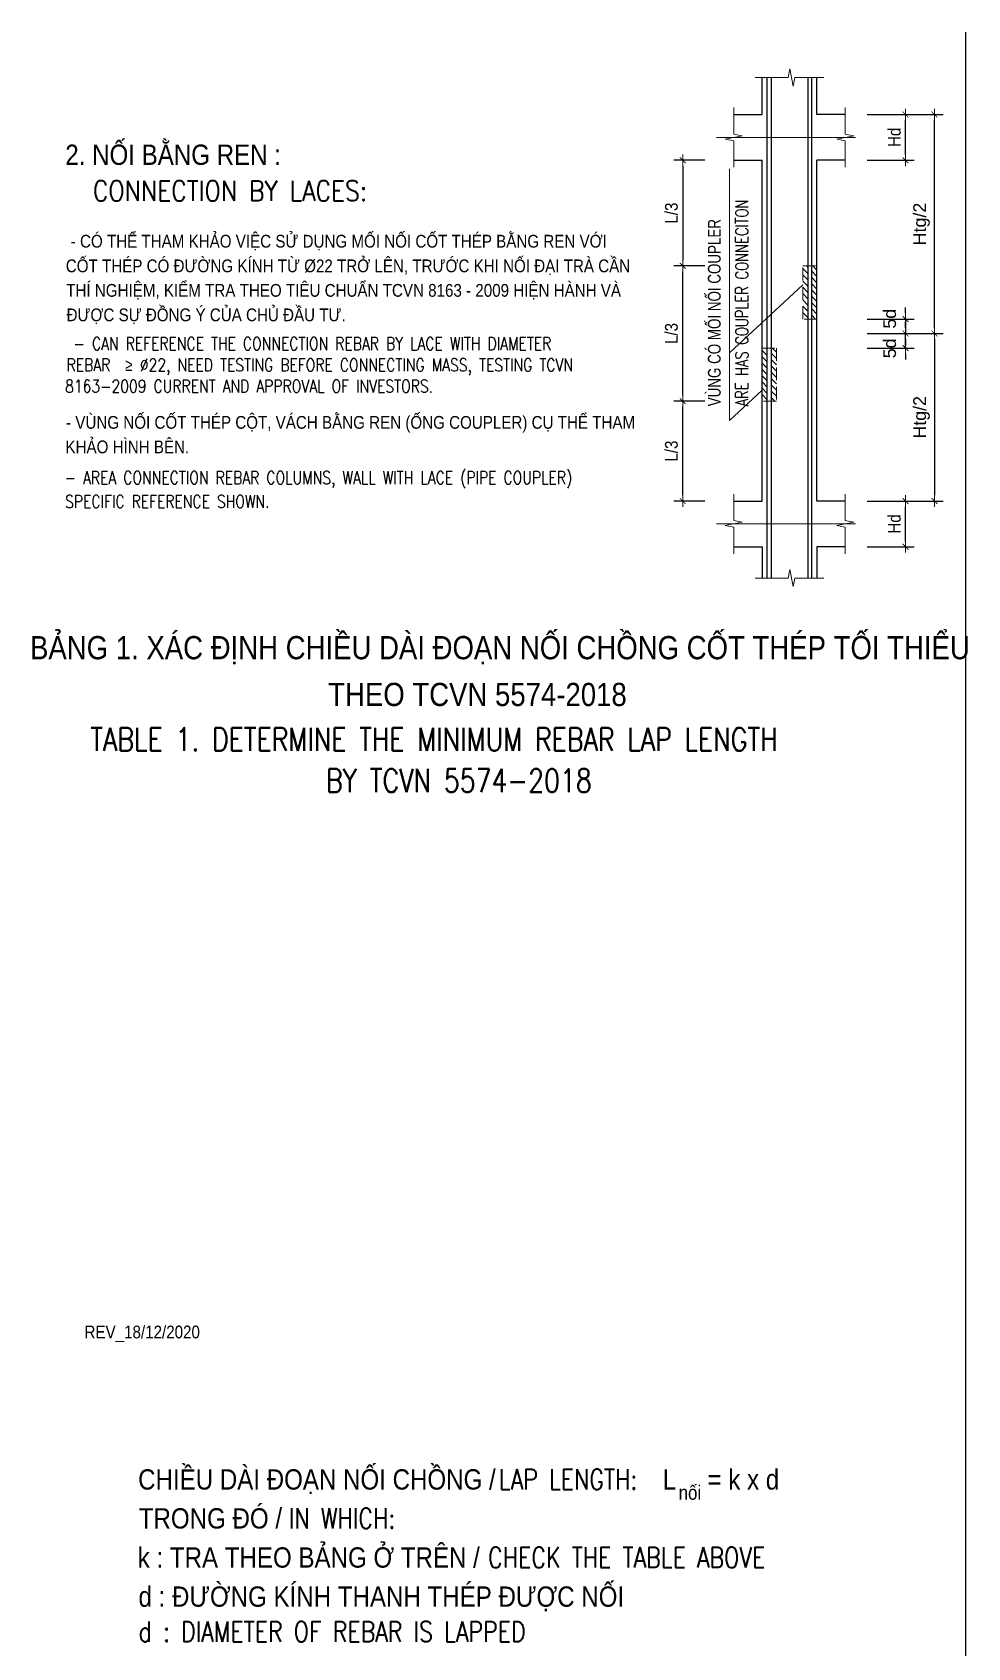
# Model space of a CAD drawing. Header units: millimetres. Extents: x 408913 to 1237273, y -191467 to -86666.
# Drawn here: x 576992 to 593118, y -158175 to -130337 of the extents above; entities that cross this region are included whole.
import ezdxf
from ezdxf.enums import TextEntityAlignment as Align

# ---------------------------------------------------------------- set-up
doc = ezdxf.new("R2010")
doc.units = ezdxf.units.MM
doc.header["$LTSCALE"] = 35
doc.header["$PDMODE"] = 3
doc.linetypes.add('CENTER2', pattern=[1.125, 0.75, -0.125, 0.125, -0.125])
doc.linetypes.add('HIDDEN', pattern=[9.525, 6.35, -3.175])
for name, color, linetype, lineweight in [('01AXIS', 5, 'CENTER2', 15), ('02DIM', 1, 'Continuous', 18), ('03BORDER', 3, 'Continuous', 25), ('04HIDDEN', 8, 'HIDDEN', 20), ('08MATERIAL', 9, 'Continuous', 9), ('14PATH', 1, 'Continuous', 15), ('NDC_S_DIM', 1, 'Continuous', 9), ('NDC_S_ENG TEXT', 2, 'Continuous', 9), ('NDC_S_VN TEXT', 7, 'Continuous', 9)]:
    doc.layers.add(name, color=color, linetype=linetype, lineweight=lineweight)
for name, color, linetype in [('DIM', 1, 'Continuous'), ('STEEL', 4, 'Continuous'), ('STR.Dim_F-CL-B', 8, 'Continuous')]:
    doc.layers.add(name, color=color, linetype=linetype)
doc.styles.add('MtXpl_Symbol_1', font='symbol.ttf')
doc.styles.add('NDC_ARIAL', font='arial.ttf', dxfattribs={"width": 0.85})
doc.styles.add('NDC_ROMANS', font='romans.shx', dxfattribs={"width": 0.8})
doc.dimstyles.new('NDC_1-100', dxfattribs={"dimscale": 100, "dimtxt": 2.2, "dimasz": 1, "dimexe": 1.5, "dimexo": 2, "dimgap": 0.8, "dimtad": 1, "dimdec": 0, "dimdsep": 46, "dimtxsty": 'NDC_ARIAL', "dimblk": 'DIMMARK', "dimcen": 49999.938995, "dimdle": 1.5, "dimclrd": 1, "dimclre": 1, "dimclrt": 3, "dimadec": 0, "dimazin": 0, "dimtfac": 1, "dimtdec": 0, "dimtix": 1, "dimtmove": 2, "dimatfit": 3, "dimfxl": 1, "dimarcsym": 0})

# ---------------------------------------------------------------- blocks, each defined once
blk = doc.blocks.new('DIMMARK')
at = {"layer": 'NDC_S_DIM', "color": 1}
blk.add_line((-1.5, 0), (1, 0), dxfattribs=at)
at = {"layer": 'NDC_S_DIM', "color": 2, "const_width": 0.15}
blk.add_lwpolyline([(-0.5, -0.5), (0.5, 0.5)], dxfattribs=at)
blk = doc.blocks.new('*D115')
at = {"layer": 'DEFPOINTS', "color": 0, "ltscale": 30, "transparency": 16777216}
for p in [(591185, -135528), (592047, -135528), (591185, -135778)]:
    blk.add_point(p, dxfattribs=at)
at = {"layer": 'DIM', "color": 1, "lineweight": -2, "ltscale": 30, "transparency": 16777216}
for p, q in [((591385, -135528), (592197, -135528)), ((592047, -135428), (592047, -135328)), ((592047, -135778), (592047, -135528)), ((591385, -135778), (592197, -135778)), ((592047, -135878), (592047, -135978))]:
    blk.add_line(p, q, dxfattribs=at)
at = {"layer": 'DIM', "color": 1, "lineweight": -2, "ltscale": 30, "transparency": 16777216, "xscale": 100, "yscale": 100, "zscale": 100}
for p, rotation in [((592047, -135528), 270), ((592047, -135778), 90)]:
    blk.add_blockref('DIMMARK', p, dxfattribs=dict(at, rotation=rotation))
at = {"layer": 'DIM', "color": 3, "ltscale": 30, "transparency": 16777216, "insert": (591774, -135784), "char_height": 220, "attachment_point": 5, "rotation": 90, "style": 'NDC_ARIAL'}
blk.add_mtext('{\\W1;5d}', dxfattribs=at)
blk = doc.blocks.new('*D116')
at = {"layer": 'DEFPOINTS', "color": 0, "ltscale": 30, "transparency": 16777216}
for p in [(588205, -136693), (588787, -136693), (588787, -138415)]:
    blk.add_point(p, dxfattribs=at)
at = {"layer": 'DIM', "color": 1, "lineweight": -2, "ltscale": 30, "transparency": 16777216}
for p, q in [((588587, -136693), (588055, -136693)), ((588205, -138315), (588205, -136793)), ((588587, -138415), (588055, -138415))]:
    blk.add_line(p, q, dxfattribs=at)
at = {"layer": 'DIM', "color": 1, "lineweight": -2, "ltscale": 30, "transparency": 16777216, "xscale": 100, "yscale": 100, "zscale": 100}
for p, rotation in [((588205, -136693), 90), ((588205, -138415), 270)]:
    blk.add_blockref('DIMMARK', p, dxfattribs=dict(at, rotation=rotation))
at = {"layer": 'DIM', "color": 3, "ltscale": 30, "transparency": 16777216, "insert": (588011, -137554), "char_height": 220, "attachment_point": 5, "rotation": 90, "style": 'NDC_ARIAL'}
blk.add_mtext('L/3', dxfattribs=at)
blk = doc.blocks.new('*D117')
at = {"layer": 'DEFPOINTS', "color": 0, "ltscale": 30, "transparency": 16777216}
for p in [(588787, -132543), (588205, -134364), (588787, -134364)]:
    blk.add_point(p, dxfattribs=at)
at = {"layer": 'DIM', "color": 1, "lineweight": -2, "ltscale": 30, "transparency": 16777216}
for p, q in [((588587, -132543), (588055, -132543)), ((588205, -132643), (588205, -134264)), ((588587, -134364), (588055, -134364))]:
    blk.add_line(p, q, dxfattribs=at)
at = {"layer": 'DIM', "color": 1, "lineweight": -2, "ltscale": 30, "transparency": 16777216, "xscale": 100, "yscale": 100, "zscale": 100}
for p, rotation in [((588205, -132543), 90), ((588205, -134364), 270)]:
    blk.add_blockref('DIMMARK', p, dxfattribs=dict(at, rotation=rotation))
at = {"layer": 'DIM', "color": 3, "ltscale": 30, "transparency": 16777216, "insert": (588011, -133453), "char_height": 220, "attachment_point": 5, "rotation": 90, "style": 'NDC_ARIAL'}
blk.add_mtext('L/3', dxfattribs=at)
blk = doc.blocks.new('*D118')
at = {"layer": 'DEFPOINTS', "color": 0, "ltscale": 30, "transparency": 16777216}
for p in [(588205, -134364), (588787, -134364), (588787, -136693)]:
    blk.add_point(p, dxfattribs=at)
at = {"layer": 'DIM', "color": 1, "lineweight": -2, "ltscale": 30, "transparency": 16777216}
for p, q in [((588587, -134364), (588055, -134364)), ((588205, -136593), (588205, -134464)), ((588587, -136693), (588055, -136693))]:
    blk.add_line(p, q, dxfattribs=at)
at = {"layer": 'DIM', "color": 1, "lineweight": -2, "ltscale": 30, "transparency": 16777216, "xscale": 100, "yscale": 100, "zscale": 100}
for p, rotation in [((588205, -134364), 90), ((588205, -136693), 270)]:
    blk.add_blockref('DIMMARK', p, dxfattribs=dict(at, rotation=rotation))
at = {"layer": 'DIM', "color": 3, "ltscale": 30, "transparency": 16777216, "insert": (588011, -135528), "char_height": 220, "attachment_point": 5, "rotation": 90, "style": 'NDC_ARIAL'}
blk.add_mtext('L/3', dxfattribs=at)
blk = doc.blocks.new('*D119')
at = {"layer": 'DEFPOINTS', "color": 0, "ltscale": 30, "transparency": 16777216}
for p in [(591185, -131754), (592047, -131754), (591185, -132543)]:
    blk.add_point(p, dxfattribs=at)
at = {"layer": 'DIM', "color": 1, "lineweight": -2, "ltscale": 30, "transparency": 16777216}
for p, q in [((591385, -131754), (592197, -131754)), ((592047, -132443), (592047, -131854)), ((591385, -132543), (592197, -132543))]:
    blk.add_line(p, q, dxfattribs=at)
at = {"layer": 'DIM', "color": 1, "lineweight": -2, "ltscale": 30, "transparency": 16777216, "xscale": 100, "yscale": 100, "zscale": 100}
for p, rotation in [((592047, -131754), 90), ((592047, -132543), 270)]:
    blk.add_blockref('DIMMARK', p, dxfattribs=dict(at, rotation=rotation))
at = {"layer": 'DIM', "color": 3, "ltscale": 30, "transparency": 16777216, "insert": (591855, -132148), "char_height": 220, "attachment_point": 5, "rotation": 90, "style": 'NDC_ARIAL'}
blk.add_mtext('Hd', dxfattribs=at)
blk = doc.blocks.new('*D120')
at = {"layer": 'DEFPOINTS', "color": 0, "ltscale": 30, "transparency": 16777216}
for p in [(591185, -135278), (591185, -135528), (592047, -135528)]:
    blk.add_point(p, dxfattribs=at)
at = {"layer": 'DIM', "color": 1, "lineweight": -2, "ltscale": 30, "transparency": 16777216}
for p, q in [((591385, -135278), (592197, -135278)), ((592047, -135178), (592047, -135078)), ((592047, -135278), (592047, -135528)), ((591385, -135528), (592197, -135528)), ((592047, -135628), (592047, -135728))]:
    blk.add_line(p, q, dxfattribs=at)
at = {"layer": 'DIM', "color": 1, "lineweight": -2, "ltscale": 30, "transparency": 16777216, "xscale": 100, "yscale": 100, "zscale": 100}
for p, rotation in [((592047, -135278), 270), ((592047, -135528), 90)]:
    blk.add_blockref('DIMMARK', p, dxfattribs=dict(at, rotation=rotation))
at = {"layer": 'DIM', "color": 3, "ltscale": 30, "transparency": 16777216, "insert": (591774, -135273), "char_height": 220, "attachment_point": 5, "rotation": 90, "style": 'NDC_ARIAL'}
blk.add_mtext('{\\W1;5d}', dxfattribs=at)
blk = doc.blocks.new('*D121')
at = {"layer": 'DEFPOINTS', "color": 0, "ltscale": 30, "transparency": 16777216}
for p in [(591685, -131754), (592547, -131754), (591685, -135528)]:
    blk.add_point(p, dxfattribs=at)
at = {"layer": 'DIM', "color": 1, "lineweight": -2, "ltscale": 30, "transparency": 16777216}
for p, q in [((591885, -131754), (592697, -131754)), ((592547, -135428), (592547, -131854)), ((591885, -135528), (592697, -135528))]:
    blk.add_line(p, q, dxfattribs=at)
at = {"layer": 'DIM', "color": 1, "lineweight": -2, "ltscale": 30, "transparency": 16777216, "xscale": 100, "yscale": 100, "zscale": 100}
for p, rotation in [((592547, -131754), 90), ((592547, -135528), 270)]:
    blk.add_blockref('DIMMARK', p, dxfattribs=dict(at, rotation=rotation))
at = {"layer": 'DIM', "color": 3, "ltscale": 30, "transparency": 16777216, "insert": (592323, -133641), "char_height": 220, "attachment_point": 5, "rotation": 90, "style": 'NDC_ARIAL'}
blk.add_mtext('{\\W1;Htg/2}', dxfattribs=at)
blk = doc.blocks.new('*D122')
at = {"layer": 'DEFPOINTS', "color": 0, "ltscale": 30, "transparency": 16777216}
for p in [(591685, -135528), (591685, -138415), (592547, -138415)]:
    blk.add_point(p, dxfattribs=at)
at = {"layer": 'DIM', "color": 1, "lineweight": -2, "ltscale": 30, "transparency": 16777216}
for p, q in [((591885, -135528), (592697, -135528)), ((592547, -135628), (592547, -138315)), ((591885, -138415), (592697, -138415))]:
    blk.add_line(p, q, dxfattribs=at)
at = {"layer": 'DIM', "color": 1, "lineweight": -2, "ltscale": 30, "transparency": 16777216, "xscale": 100, "yscale": 100, "zscale": 100}
for p, rotation in [((592547, -135528), 90), ((592547, -138415), 270)]:
    blk.add_blockref('DIMMARK', p, dxfattribs=dict(at, rotation=rotation))
at = {"layer": 'DIM', "color": 3, "ltscale": 30, "transparency": 16777216, "insert": (592323, -136972), "char_height": 220, "attachment_point": 5, "rotation": 90, "style": 'NDC_ARIAL'}
blk.add_mtext('{\\W1;Htg/2}', dxfattribs=at)
blk = doc.blocks.new('*D123')
at = {"layer": 'DEFPOINTS', "color": 0, "ltscale": 30, "transparency": 16777216}
for p in [(591185, -138415), (592047, -138415), (591185, -139204)]:
    blk.add_point(p, dxfattribs=at)
at = {"layer": 'DIM', "color": 1, "lineweight": -2, "ltscale": 30, "transparency": 16777216}
for p, q in [((591385, -138415), (592197, -138415)), ((592047, -139104), (592047, -138515)), ((591385, -139204), (592197, -139204))]:
    blk.add_line(p, q, dxfattribs=at)
at = {"layer": 'DIM', "color": 1, "lineweight": -2, "ltscale": 30, "transparency": 16777216, "xscale": 100, "yscale": 100, "zscale": 100}
for p, rotation in [((592047, -138415), 90), ((592047, -139204), 270)]:
    blk.add_blockref('DIMMARK', p, dxfattribs=dict(at, rotation=rotation))
at = {"layer": 'DIM', "color": 3, "ltscale": 30, "transparency": 16777216, "insert": (591855, -138809), "char_height": 220, "attachment_point": 5, "rotation": 90, "style": 'NDC_ARIAL'}
blk.add_mtext('Hd', dxfattribs=at)

msp = doc.modelspace()

# ---------------------------------------------------------------- hatches: boundary and pattern name
at = {"layer": '08MATERIAL'}
h = msp.add_hatch(dxfattribs=at)
h.set_pattern_fill('ANSI31', color=256, scale=24.169728, angle=90, style=0)
h.set_pattern_definition([(135, (-1617816.87, -179841.274), (-54.262588, -54.262588), [])])
h.paths.add_polyline_path([(590520, -134363.8), (590429.7, -134363.8), (590429.7, -135278.4), (590520, -135278.4)])
h.paths.add_polyline_path([(590361.3, -134363.8), (590273.3, -134363.8), (590273.3, -135278.4), (590361.3, -135278.4)])
h = msp.add_hatch(dxfattribs=at)
h.set_pattern_fill('ANSI31', color=256, scale=24.169728, angle=90, style=0)
h.set_pattern_definition([(135, (-1618516.68, -181255.94), (-54.262588, -54.262588), [])])
h.paths.add_polyline_path([(589820.2, -135778.4), (589729.9, -135778.4), (589729.9, -136693.1), (589820.2, -136693.1)])
h.paths.add_polyline_path([(589661.5, -135778.4), (589573.5, -135778.4), (589573.5, -136693.1), (589661.5, -136693.1)])

# ---------------------------------------------------------------- linework, layer by layer
at = {"layer": '01AXIS', "ltscale": 1.25}
for p, q in [((591184.5, -132148.2), (588787.3, -132148.2)), ((591184.5, -138809.3), (588787.3, -138809.3))]:
    msp.add_line(p, q, dxfattribs=at)
at = {"layer": '02DIM'}
for points in [[(590638.6, -131115), (590135.8, -131115), (590107.2, -131262.7), (590050.2, -130967.4), (590021.6, -131115), (589452.6, -131115)], [(589084, -132663.6), (589084, -132205.3), (588936.4, -132176.7), (589231.6, -132119.8), (589084, -132091.1), (589084, -131632.8)], [(591007.2, -132663.6), (591007.2, -132205.3), (590859.6, -132176.7), (591154.9, -132119.8), (591007.2, -132091.1), (591007.2, -131632.8)], [(589084, -139324.7), (589084, -138866.4), (588936.4, -138837.8), (589231.6, -138780.9), (589084, -138752.2), (589084, -138293.9)], [(591007.2, -139324.7), (591007.2, -138866.4), (590859.6, -138837.8), (591154.9, -138780.9), (591007.2, -138752.2), (591007.2, -138293.9)], [(590638.6, -139742.5), (590135.8, -139742.5), (590107.2, -139890.1), (590050.2, -139594.9), (590021.6, -139742.5), (589452.6, -139742.5)]]:
    msp.add_lwpolyline(points, dxfattribs=at)
at = {"layer": '03BORDER'}
for p, q in [((589573.5, -131753.6), (589573.5, -131115)), ((590517.8, -131753.6), (590517.8, -131115)), ((589084, -131753.6), (589573.5, -131753.6)), ((591007.2, -131753.6), (590517.8, -131753.6)), ((589084, -132542.8), (589573.5, -132542.8)), ((589573.5, -138414.7), (589573.5, -132542.8)), ((590517.8, -138414.7), (590517.8, -132542.8)), ((591007.2, -132542.8), (590517.8, -132542.8)), ((589084, -138414.7), (589573.5, -138414.7)), ((591007.2, -138414.7), (590517.8, -138414.7)), ((589084, -139203.9), (589573.5, -139203.9)), ((589573.5, -139203.9), (589573.5, -139742.5)), ((591007.2, -139203.9), (590517.8, -139203.9)), ((590517.8, -139203.9), (590517.8, -139742.5))]:
    msp.add_line(p, q, dxfattribs=at)
at = {"layer": '04HIDDEN'}
for points in [[(590520, -134363.8), (590520, -135278.4), (590273.3, -135278.4), (590273.3, -134363.8)], [(589820.2, -135778.4), (589820.2, -136693.1), (589573.5, -136693.1), (589573.5, -135778.4)]]:
    msp.add_lwpolyline(points, close=True, dxfattribs=at)
at = {"layer": '14PATH'}
msp.add_line((590273.3, -134690.4), (589010.1, -135861.1), dxfattribs=at)
msp.add_lwpolyline([(589573.5, -136505), (589010.1, -137027.1), (589010.1, -132691.4)], dxfattribs=at)
at = {"layer": 'STEEL'}
for points in [[(589661.5, -139742.5), (589661.5, -131115)], [(589729.9, -131115), (589729.9, -139742.5)], [(590361.3, -131115), (590361.3, -139742.5)], [(590429.7, -139742.5), (590429.7, -131115)]]:
    msp.add_lwpolyline(points, dxfattribs=at)
at = {"layer": 'STR.Dim_F-CL-B'}
msp.add_line((593084.1, -186337.2), (593084.1, -130337.2), dxfattribs=at)

# ---------------------------------------------------------------- texts
at = {"layer": 'DEFPOINTS', "color": 1, "style": 'NDC_ARIAL', "width": 0.85}
msp.add_text('REV_18/12/2020', height=220, dxfattribs=at).set_placement((577892.5, -152844.6))
at = {"layer": 'NDC_S_ENG TEXT', "style": 'NDC_ROMANS', "width": 0.85}
msp.add_text('CONNECTION BY LACES:', height=350, dxfattribs=at).set_placement((578036.1, -133069.2), align=Align.MIDDLE_LEFT)
at = {"layer": 'NDC_S_ENG TEXT', "style": 'NDC_ROMANS', "width": 0.75}
msp.add_text('ARE HAS COUPLER CONNECITON', height=220, rotation=90, dxfattribs=at).set_placement((589335.3, -136781.6))
at = {"layer": 'NDC_S_ENG TEXT', "width": 0.8}
for s, height, style, p in [(' - CAN REFERENCE THE CONNECTION REBAR BY LACE WITH DIAMETER', 220, 'NDC_ROMANS', (577583.2, -135812.1)), ('REBAR ', 220, 'NDC_ROMANS', (577583.2, -136178.8)), ('³', 210.8, 'MtXpl_Symbol_1', (578597.3, -136174.2)), ('∅22, NEED TESTING BEFORE CONNECTING MASS, TESTING TCVN', 220, 'NDC_ROMANS', (578846.8, -136178.8)), ('8163-2009 CURRENT AND APPROVAL OF INVESTORS.', 220, 'NDC_ROMANS', (577558.1, -136545.5)), ('- AREA CONNECTION REBAR COLUMNS, WALL WITH LACE (PIPE COUPLER)', 220, 'NDC_ROMANS', (577549.7, -138121.9)), ('SPECIFIC REFERENCE SHOWN.', 220, 'NDC_ROMANS', (577558.1, -138532.7)), ('TABLE 1. DETERMINE THE MINIMUM REBAR LAP LENGTH', 400, 'NDC_ROMANS', (577993, -142722.2)), ('BY TCVN 5574-2018', 400, 'NDC_ROMANS', (582057.2, -143431.3)), ('LAP LENGTH:', 350, 'NDC_ROMANS', (585035.4, -155450.3)), ('IN WHICH:', 350, 'NDC_ROMANS', (581412.8, -156121.9)), ('CHECK THE TABLE ABOVE', 350, 'NDC_ROMANS', (584850.4, -156795.7)), ('d : DIAMETER OF REBAR IS LAPPED', 350, 'NDC_ROMANS', (578823.5, -158073))]:
    msp.add_text(s, height=height, dxfattribs=dict(at, style=style)).set_placement(p)
at = {"layer": 'NDC_S_VN TEXT', "style": 'NDC_ARIAL', "width": 0.85}
msp.add_text('2. NỐI BẰNG REN :', height=350, dxfattribs=at).set_placement((577561.7, -132446.7), align=Align.MIDDLE_LEFT)
at = {"layer": 'NDC_S_VN TEXT', "style": 'NDC_ARIAL', "width": 0.75}
msp.add_text('VÙNG CÓ MỐI NỐI COUPLER', height=220, rotation=90, dxfattribs=at).set_placement((588859.8, -136781.6))
at = {"layer": 'NDC_S_VN TEXT', "style": 'NDC_ARIAL', "width": 0.85}
for s, height, p in [(' - CÓ THỂ THAM KHẢO VIỆC SỬ DỤNG MỐI NỐI CỐT THÉP BẰNG REN VỚI', 220, (577583.2, -134047.3)), ('CỐT THÉP CÓ ĐƯỜNG KÍNH TỪ Ø22 TRỞ LÊN, TRƯỚC KHI NỐI ĐẠI TRÀ CẦN', 220, (577570.2, -134472.2)), ('THÍ NGHIỆM, KIỂM TRA THEO TIÊU CHUẨN TCVN 8163 - 2009 HIỆN HÀNH VÀ', 220, (577577.1, -134894.4)), ('ĐƯỢC SỰ ĐỒNG Ý CỦA CHỦ ĐẦU TƯ.', 220, (577583.2, -135316.6)), ('- VÙNG NỐI CỐT THÉP CỘT, VÁCH BẰNG REN (ỐNG COUPLER) CỤ THỂ THAM', 220, (577575, -137169.4)), ('KHẢO HÌNH BÊN.', 220, (577564.1, -137591.6)), ('CHIỀU DÀI ĐOẠN NỐI CHỒNG /', 350, (578817, -155450.3)), (' L', 350, (587744.7, -155450.3)), (' = k x d', 350, (588517.7, -155450.3)), ('nối', 245, (588135.3, -155625.4)), ('TRONG ĐÓ /', 350, (578828, -156121.9)), ('k : TRA THEO BẢNG Ở TRÊN /', 350, (578810.1, -156795.7)), ('d : ĐƯỜNG KÍNH THANH THÉP ĐƯỢC NỐI', 350, (578823.5, -157469.6))]:
    msp.add_text(s, height=height, dxfattribs=at).set_placement(p)
at = {"layer": 'NDC_S_VN TEXT', "char_height": 400, "attachment_point": 1, "style": 'NDC_ARIAL'}
for s, insert, width in [('BẢNG 1. XÁC ĐỊNH CHIỀU DÀI ĐOẠN NỐI CHỒNG CỐT THÉP TỐI THIỂU', (576953.5, -140741.4), 16585.008), ('\\A1;         THEO TCVN 5574-2018', (580905.9, -141547.9), 13330.01)]:
    msp.add_mtext(s, dxfattribs=dict(at, insert=insert, width=width))

# ---------------------------------------------------------------- dimensions: what is measured, and where the dimension line sits
at = {"layer": 'DIM', "ltscale": 30}
for base, p1, p2, angle, text, picture, middle in [((592047, -131753.6), (591184.5, -132542.8), (591184.5, -131753.6), 90, 'Hd', '*D119', (591855.2, -132148.2)), ((592547, -131753.6), (591684.5, -135528.4), (591684.5, -131753.6), 90, '{\\W1;Htg/2}', '*D121', (592322.8, -133641)), ((588205, -134363.8), (588787.3, -132542.8), (588787.3, -134363.8), 270, 'L/3', '*D117', (588011.2, -133453.3)), ((588205, -134363.8), (588787.3, -136693.1), (588787.3, -134363.8), 90, 'L/3', '*D118', (588011.2, -135528.4)), ((592547, -138414.7), (591684.5, -135528.4), (591684.5, -138414.7), 270, '{\\W1;Htg/2}', '*D122', (592322.8, -136971.6)), ((588205, -136693.1), (588787.3, -138414.7), (588787.3, -136693.1), 90, 'L/3', '*D116', (588011.2, -137553.9)), ((592047, -138414.7), (591184.5, -139203.9), (591184.5, -138414.7), 90, 'Hd', '*D123', (591855.2, -138809.3))]:
    dim = msp.add_linear_dim(base=base, p1=p1, p2=p2, angle=angle, text=text, dimstyle='NDC_1-100', dxfattribs=at)
    dim.commit()
    dim.dimension.update_dxf_attribs({"geometry": picture, "text_midpoint": middle})
for p1, angle, picture, middle in [((591184.5, -135278.4), 270, '*D120', (591774.5, -135273.2)), ((591184.5, -135778.4), 90, '*D115', (591774.5, -135783.7))]:
    dim = msp.add_linear_dim(base=(592047, -135528.4), p1=p1, p2=(591184.5, -135528.4), angle=angle, text='{\\W1;5d}', dimstyle='NDC_1-100', dxfattribs=at)
    dim.commit()
    dim.dimension.update_dxf_attribs({"geometry": picture, "text_midpoint": middle, "dimtype": 160})

doc.saveas('drawing.dxf')
